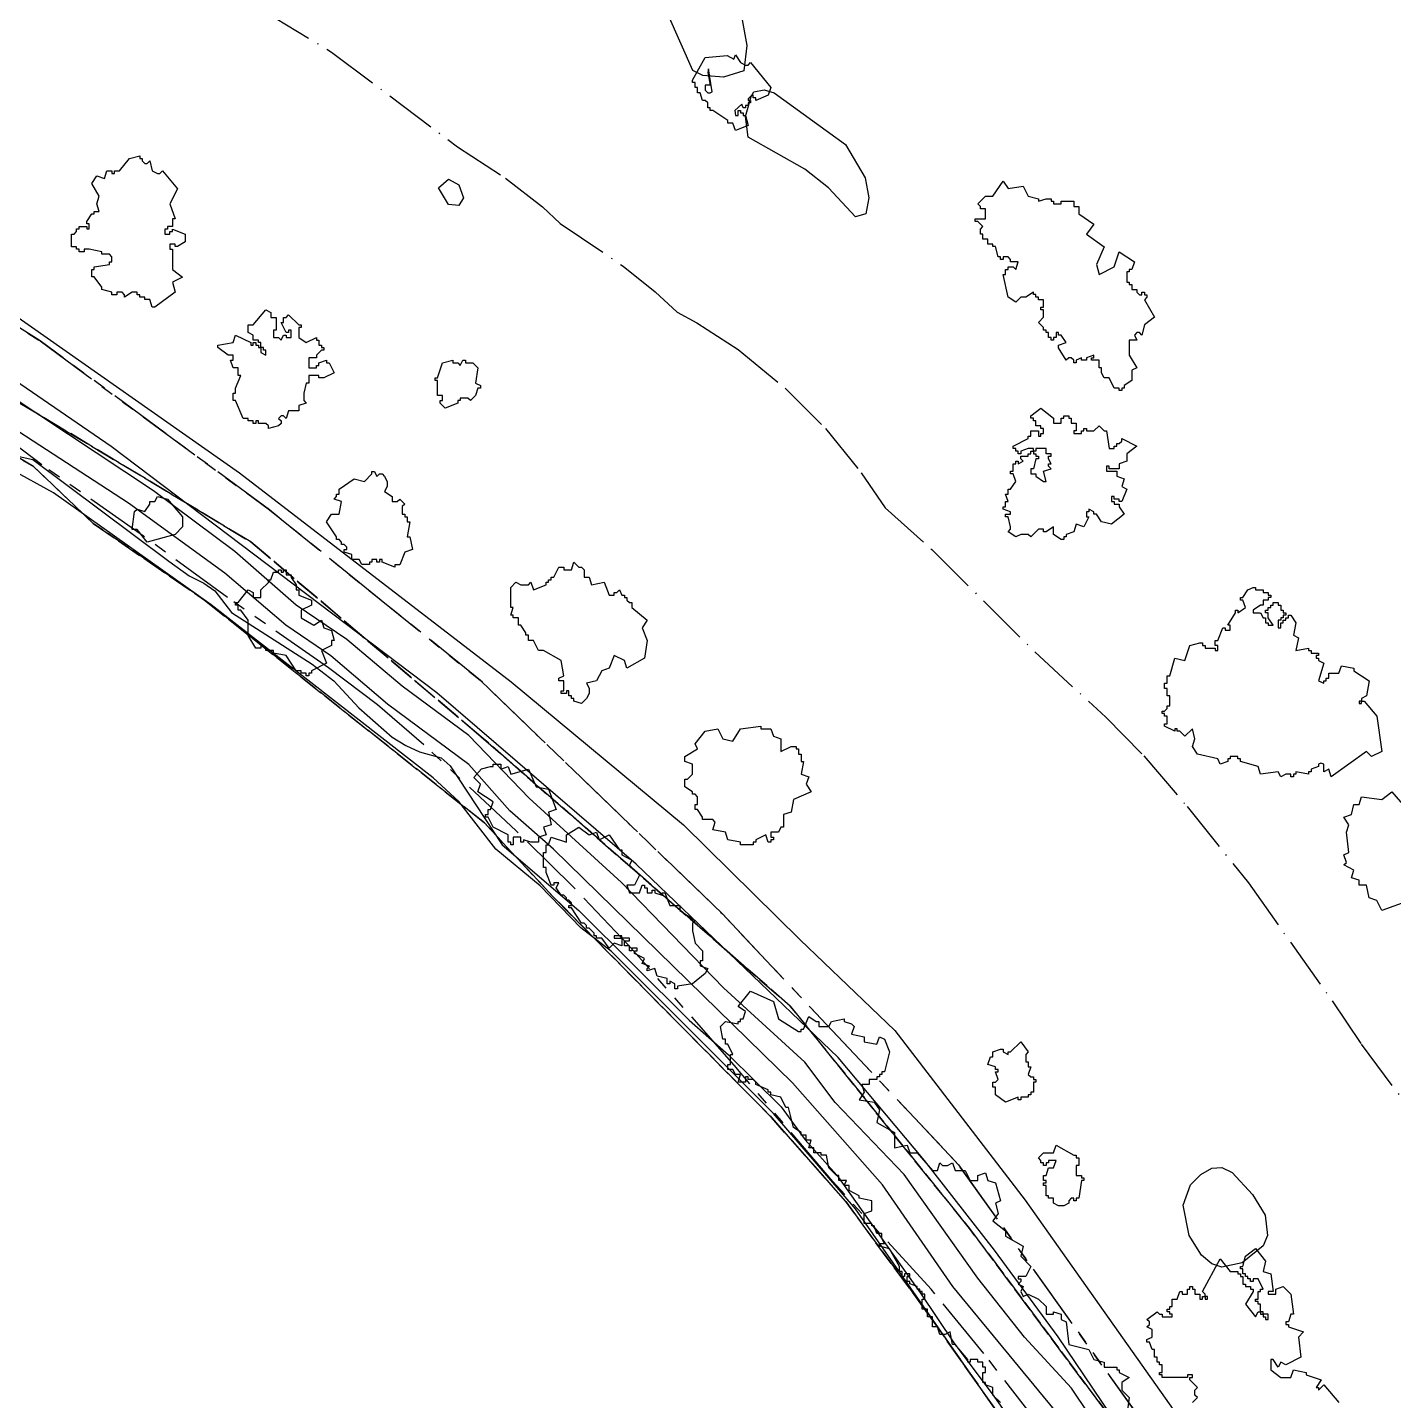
# Model space of a CAD drawing. Header units: metres. Extents: x -400 to 800, y -650 to 500.
# Drawn here: x 487.8 to 623.1, y 92.2 to 228.2 of the extents above; entities that cross this region are included whole.
import ezdxf

# ---------------------------------------------------------------- set-up
doc = ezdxf.new("R2010")
doc.units = ezdxf.units.M
doc.header["$LTSCALE"] = 2
for name, pattern in [('DASHDOT', [3.556, 2.54, -0.508, 0, -0.508]), ('DASHED', [1.524, 1.27, -0.254]), ('PHANTOM', [6.35, 3.175, -0.635, 0.635, -0.635, 0.635, -0.635])]:
    doc.linetypes.add(name, pattern=pattern)
for name, color, linetype in [('SITE-FLOOD-LIMIT', 5, 'DASHED'), ('SITE-PATH', 84, 'CONTINUOUS'), ('SITE-PROPERTY', 7, 'PHANTOM'), ('SITE-SETBACK-WATER', 1, 'DASHDOT'), ('SITE-TREE-CANOPY', 94, 'CONTINUOUS'), ('SITE-WATER-EDGE', 5, 'CONTINUOUS'), ('TOPO-CONTOUR-MAJOR', 8, 'CONTINUOUS'), ('TOPO-CONTOUR-MINOR', 9, 'CONTINUOUS')]:
    doc.layers.add(name, color=color, linetype=linetype)

msp = doc.modelspace()

# ---------------------------------------------------------------- linework, layer by layer
at = {"layer": 'SITE-FLOOD-LIMIT'}
for points in [[(603.5, 79.19), (581.12, 109.23), (563.36, 131.27), (532.75, 157.95), (509.95, 177.25), (447.14, 214.98), (427.34, 229.14), (391.5, 250.21), (367.92, 269.01), (337.35, 290.27), (322.37, 302.81)], [(322.37, 302.81), (337.35, 290.27), (367.92, 269.01), (391.5, 250.21), (427.34, 229.14), (447.14, 214.98), (509.95, 177.25), (532.75, 157.95), (563.36, 131.27), (581.12, 109.23), (603.5, 79.19)], [(328.32, 278.64), (334.94, 275.21), (361.66, 262.46), (373.19, 254.61), (390.6, 243.58), (409.97, 232.3), (416.1, 227.88), (421.98, 225.43), (435.47, 217.83), (441.11, 212.68), (446.5, 210.23), (454.59, 207.78), (467.1, 200.91), (476.42, 193.31), (482.05, 188.41), (488.43, 184.73), (494.31, 179.09), (505.35, 171.49), (533.06, 149.42), (539.92, 142.06), (561.5, 120.24), (568.85, 111.91), (576.95, 100.87), (592.64, 78.56)], [(592.64, 78.56), (576.95, 100.87), (568.85, 111.91), (561.5, 120.24), (539.92, 142.06), (533.06, 149.42), (505.35, 171.49), (494.31, 179.09), (488.43, 184.73), (482.05, 188.41), (476.42, 193.31), (467.1, 200.91), (454.59, 207.78), (446.5, 210.23), (441.11, 212.68), (435.47, 217.83), (421.98, 225.43), (416.1, 227.88), (409.97, 232.3), (390.6, 243.58), (373.19, 254.61), (361.66, 262.46), (334.94, 275.21), (328.32, 278.64)]]:
    msp.add_lwpolyline(points, dxfattribs=at)
at = {"layer": 'SITE-PATH'}
for points in [[(595.91, 89.56), (589.87, 98.51), (583.58, 107.09), (576.66, 115.99), (568.11, 126.19), (548.11, 145.34), (528.35, 162.3), (496.1, 186.69), (482.07, 196.3), (466.93, 206.98), (437.11, 225.46), (414.02, 241.23), (407.65, 244.77), (397.67, 252.08), (386.11, 259.79), (377.11, 267.12), (364.23, 278.48), (348.51, 289.34), (337.71, 296.41), (325.67, 303.46)], [(463.81, 215.67), (508.81, 184.08), (535.71, 163.4), (552.78, 149.24), (564.34, 137.85), (573.71, 128.87), (586.63, 112.05), (616.09, 70.35)]]:
    msp.add_lwpolyline(points, dxfattribs=at)
at = {"layer": 'SITE-PROPERTY'}
for points in [[(306.77, 312.69), (332.86, 288.64), (356.42, 276.87), (383.01, 260.4), (408.41, 245.76), (425.59, 236.93), (447.01, 224.02), (468.48, 210.03), (489.06, 197.17), (511.79, 180.42), (532.69, 163.51), (556.63, 140.42), (580.03, 115.54), (620.81, 58.51)], [(620.81, 58.51), (580.03, 115.54), (556.63, 140.42), (532.69, 163.51), (511.79, 180.42), (489.06, 197.17), (468.48, 210.03), (447.01, 224.02), (425.59, 236.93), (408.41, 245.76), (383.01, 260.4), (356.42, 276.87), (332.86, 288.64), (306.77, 312.69)], [(596.3, 79.15), (582.51, 96.87), (577.31, 103.22), (567.56, 113.89), (557.8, 125.43), (547.29, 137.35), (541.84, 143.08), (536.22, 148.63), (527.08, 157.16), (522.47, 161.12), (517.63, 164.78), (507.62, 171.74), (499.3, 177.83), (489.24, 184.9), (475.1, 195.53)]]:
    msp.add_lwpolyline(points, dxfattribs=at)
at = {"layer": 'SITE-SETBACK-WATER'}
msp.add_lwpolyline([(511.3, 229.81), (517.93, 225.77), (530.41, 216.39), (535.17, 213.28), (538.82, 210.44), (540.58, 208.8), (546.82, 204.56), (549.98, 202.04), (552.14, 200), (554.11, 198.97), (558.19, 196.3), (562.86, 192.47), (566.86, 188.49), (570.39, 184.08), (572.76, 180.64), (577.37, 176.49), (587.58, 166.35), (594.61, 159.89), (598.38, 156.06), (602.65, 151.03), (608.72, 143.47), (617.01, 131.79), (619.9, 127.49), (623.73, 122.36)], dxfattribs=at)
at = {"layer": 'SITE-TREE-CANOPY'}
for points in [[(557.93, 225.5), (558.43, 224.74), (558.93, 224.49), (559.18, 224.49), (559.43, 224.74), (561.43, 222.25), (561.18, 221.49), (559.93, 220.99), (559.93, 221.25), (559.68, 221.25), (559.68, 221.49), (559.54, 221.49), (559.18, 221.13), (559.18, 220.99), (559.43, 220.99), (559.43, 220.75), (559.18, 220.75), (559.18, 220.49), (558.93, 220.49), (558.93, 220.25), (558.68, 220.25), (558.57, 220.6), (557.87, 219.99), (557.93, 219.49), (558.18, 219.49), (558.18, 219.99), (558.43, 219.99), (558.43, 219.74), (558.68, 219.74), (558.68, 219.49), (558.93, 219.49), (559.18, 218.49), (557.93, 218), (557.68, 218.74), (557.18, 218.74), (557.18, 218.99), (555.68, 219.99), (555.43, 219.99), (555.43, 220.25), (555.18, 220.25), (555.18, 220.75), (554.93, 220.99), (554.68, 220.99), (554.43, 221.75), (554.18, 221.75), (554.18, 222.25), (553.93, 222.25), (553.93, 222.75), (553.68, 222.75), (553.68, 222.99), (554.93, 225.24), (557.12, 225.43), (557.76, 225.07)], [(555.18, 223.74), (555.43, 222.49), (554.93, 222.49), (554.93, 221.99), (555.18, 221.75), (555.43, 221.75), (555.63, 221.85), (555.27, 224.11)], [(498.93, 215.24), (499.18, 215.24), (499.18, 215), (499.43, 214.74), (499.68, 214.74), (499.93, 215), (500.18, 214), (500.68, 213.74), (500.93, 213.74), (501.18, 214), (502.68, 212.24), (501.93, 210.75), (502.43, 209.25), (502.18, 209.25), (502.18, 208.49), (501.68, 208.49), (501.68, 208.24), (501.43, 208.24), (501.43, 207.74), (501.93, 207.74), (501.93, 207.99), (502.18, 207.99), (502.18, 208.24), (503.43, 207.74), (503.43, 206.99), (502.68, 206.5), (502.43, 206.5), (502.43, 206.74), (501.93, 206.74), (501.93, 206.24), (502.18, 206.24), (502.18, 204.24), (503.18, 203.49), (502.18, 202.99), (502.43, 201.99), (500.43, 200.49), (500.18, 200.49), (499.93, 201.25), (499.43, 201.25), (499.43, 201.49), (498.93, 201.49), (498.93, 201.74), (498.68, 201.74), (498.68, 201.99), (498.18, 201.99), (497.43, 201.49), (497.43, 201.74), (497.18, 201.99), (496.68, 201.99), (496.68, 201.74), (496.18, 201.74), (496.18, 201.99), (495.18, 202.24), (495.18, 202.49), (494.43, 203.5), (494.18, 203.5), (494.18, 204.24), (494.43, 204.24), (494.43, 204.5), (495.93, 204.74), (495.93, 205), (496.18, 205), (496.18, 205.5), (495.93, 205.74), (495.18, 205.74), (495.18, 206), (493.93, 206.24), (493.43, 206.24), (493.43, 206), (492.93, 206), (492.93, 206.24), (492.68, 206.24), (492.68, 206.49), (492.18, 206.49), (492.18, 207.74), (492.43, 207.74), (492.68, 207.99), (492.68, 208.25), (492.93, 208.25), (492.93, 208.49), (493.68, 208.49), (493.68, 208.25), (493.93, 208.25), (493.93, 208.75), (493.68, 208.75), (493.68, 208.99), (494.18, 209.75), (494.43, 209.75), (494.43, 209.99), (494.93, 209.99), (494.68, 210.75), (494.93, 211.49), (494.18, 212.74), (494.68, 213.5), (495.43, 213.24), (495.68, 214), (496.18, 214), (496.18, 213.74), (496.43, 213.74), (496.43, 214), (496.93, 214), (497.93, 215.24), (498.93, 215.5)], [(584.93, 212.25), (586.43, 212.49), (586.93, 211.49), (587.93, 211.24), (587.93, 210.99), (588.68, 211.24), (589.18, 211.24), (589.18, 210.99), (589.43, 210.99), (589.43, 210.74), (590.18, 210.74), (590.18, 210.99), (591.43, 210.99), (591.43, 210.49), (591.93, 210.49), (591.93, 209.74), (593.43, 208.74), (592.68, 207.74), (594.43, 206.49), (593.68, 204.74), (593.93, 203.75), (595.43, 204.49), (595.93, 205.99), (597.43, 204.99), (597.18, 204.25), (596.93, 204.25), (596.93, 203.99), (596.68, 203.99), (596.68, 202.99), (596.93, 202.99), (596.93, 202.75), (597.18, 202.75), (597.18, 202.25), (597.68, 202.25), (597.68, 201.99), (597.93, 201.74), (598.18, 201.74), (598.18, 201.99), (598.43, 201.99), (598.43, 201.74), (598.68, 201.74), (598.68, 201.49), (598.43, 201.24), (599.43, 199.5), (598.43, 198.74), (598.18, 197.74), (597.93, 198), (597.68, 198), (597.43, 197.74), (597.68, 197.24), (596.93, 197.24), (596.93, 195.74), (597.68, 194.49), (597.18, 194.25), (597.18, 193.25), (596.43, 192.75), (596.43, 192.49), (596.18, 192.49), (596.18, 192.25), (595.93, 192.25), (595.93, 192.49), (595.43, 192.49), (594.93, 193.49), (594.43, 193.49), (594.18, 193.99), (594.18, 194.49), (593.93, 194.49), (593.93, 195.24), (593.18, 195.24), (593.18, 195.49), (593.43, 195.49), (593.43, 195.74), (592.68, 195.49), (592.68, 195.24), (592.18, 195.24), (592.18, 195.49), (591.68, 195.24), (591.68, 194.99), (591.43, 194.99), (591.43, 195.24), (591.18, 195.49), (590.93, 195.49), (590.68, 195.24), (589.93, 196.49), (589.93, 196.74), (590.68, 197), (590.18, 197.74), (589.93, 197.74), (589.93, 198), (589.68, 198), (589.68, 197.5), (589.43, 197.5), (589.43, 197.24), (589.18, 197.24), (589.18, 197.5), (588.93, 197.5), (588.93, 198), (588.68, 198), (588.68, 198.24), (588.43, 198.24), (588.43, 198.5), (587.93, 199), (588.43, 199.5), (588.43, 200.24), (588.18, 200.24), (588.18, 200.49), (588.43, 200.49), (588.43, 201.24), (587.93, 201.24), (587.93, 201.49), (587.68, 201.49), (587.68, 201.75), (587.43, 201.75), (587.43, 201.99), (586.68, 201.49), (586.18, 201.49), (585.68, 200.99), (584.93, 201.49), (584.43, 203.75), (584.68, 203.75), (584.68, 204.25), (584.93, 204.25), (584.93, 204.49), (585.43, 204.49), (585.68, 204.25), (585.93, 204.99), (585.18, 204.99), (585.18, 205.24), (584.93, 205.49), (584.43, 205.49), (584.43, 205.24), (584.18, 205.24), (584.18, 205.49), (583.93, 205.49), (583.68, 206.5), (583.43, 206.5), (583.43, 206.74), (582.93, 206.74), (582.93, 207.24), (582.43, 207.24), (582.43, 207.74), (582.18, 207.74), (582.18, 208.24), (582.43, 208.5), (581.93, 209), (581.68, 209), (581.68, 209.24), (582.68, 209.24), (582.68, 210.24), (582.18, 210.24), (582.18, 210.49), (581.93, 210.74), (582.68, 211.49), (583.43, 211.49), (584.43, 212.99)], [(510.93, 197), (510.68, 197), (510.68, 197.24), (510.18, 197.24), (510.18, 197.74), (509.68, 197.99), (509.68, 198.74), (510.18, 198.74), (511.43, 200.25), (511.93, 199.99), (511.93, 199.49), (512.43, 199.49), (512.43, 198.24), (512.18, 198.24), (512.18, 197.49), (512.68, 197.49), (512.93, 197.24), (513.18, 197.74), (513.43, 197.74), (513.43, 197.49), (513.93, 197.49), (513.93, 198.24), (513.68, 198.24), (513.68, 197.99), (513.43, 197.99), (512.93, 198.99), (513.18, 198.99), (513.18, 199.49), (513.43, 199.49), (513.68, 199.75), (514.68, 198.74), (514.93, 198.74), (514.93, 198.49), (514.68, 198.49), (514.68, 197.49), (515.43, 197), (516.43, 197.49), (516.43, 197.24), (516.68, 197.24), (516.68, 196.74), (516.93, 196.74), (516.93, 196.5), (517.18, 196.5), (517.18, 196.24), (516.93, 196.24), (516.43, 195.74), (516.43, 195.5), (515.68, 195.5), (515.68, 194.5), (516.43, 194.5), (516.43, 194.74), (516.68, 194.74), (516.68, 195), (517.43, 195.24), (517.43, 195), (517.68, 195), (518.18, 193.99), (517.18, 193.49), (516.68, 193.49), (516.68, 193.74), (515.68, 193.74), (515.68, 192.99), (515.43, 192.99), (515.18, 191.99), (515.18, 191.25), (515.43, 190.99), (514.68, 190.75), (514.68, 190.25), (513.68, 190.25), (513.43, 189.49), (513.18, 189.75), (512.93, 189.75), (512.68, 189.49), (512.93, 189.24), (512.93, 188.99), (512.68, 188.74), (511.68, 188.49), (511.68, 188.74), (511.43, 188.99), (510.68, 188.99), (510.68, 189.25), (510.43, 189.25), (510.43, 188.99), (510.18, 188.99), (510.18, 189.25), (509.68, 189.25), (509.68, 189.49), (509.18, 189.49), (508.43, 191.25), (508.18, 191.25), (508.18, 191.99), (508.43, 191.99), (508.43, 192.49), (508.93, 193.74), (508.68, 193.74), (508.68, 194.5), (508.18, 194.5), (507.93, 195.24), (508.18, 195.24), (508.18, 195.74), (507.68, 195.74), (506.68, 196.5), (506.68, 196.74), (508.18, 197), (508.43, 197.74), (509.93, 197), (509.93, 196.74), (510.18, 196.74), (510.18, 197), (510.43, 197), (510.43, 196.74), (510.68, 196.74), (510.68, 196.5), (510.93, 196.5)], [(510.93, 196.24), (510.93, 196), (511.43, 195.74), (511.43, 196.24), (511.18, 196.24), (511.18, 196.5), (510.93, 196.5)], [(531.18, 195), (531.93, 195), (532.43, 194.49), (532.18, 192.99), (532.68, 192.75), (532.68, 192.49), (532.43, 192.49), (532.18, 191.75), (531.68, 191.25), (531.43, 191.49), (530.68, 191.49), (530.68, 191.25), (530.43, 191.25), (530.43, 190.99), (529.18, 190.49), (528.68, 190.99), (528.68, 191.25), (528.93, 191.25), (528.93, 191.75), (528.43, 191.75), (528.43, 193.24), (528.18, 193.24), (528.18, 193.49), (528.43, 193.49), (528.93, 195), (529.93, 195.24), (529.93, 195), (530.43, 195), (530.68, 194.74), (530.93, 195.24), (531.18, 195.24)], [(587.43, 186.49), (586.93, 186.49), (586.18, 186.24), (586.18, 185.99), (585.93, 185.99), (585.93, 186.24), (585.68, 186.24), (585.68, 186.49), (585.43, 186.49), (585.43, 186.74), (586.93, 187.5), (586.93, 187.74), (587.18, 187.74), (587.18, 188.24), (587.93, 188.24), (587.93, 187.74), (588.18, 187.74), (588.18, 188), (588.43, 188), (588.43, 188.5), (588.18, 188.5), (588.18, 188.74), (587.68, 188.74), (587.68, 189.24), (587.43, 189.24), (587.43, 189.5), (587.18, 189.5), (587.18, 189.74), (588.18, 190.49), (589.43, 189.5), (589.43, 189), (590.18, 189), (590.18, 189.5), (590.43, 189.5), (590.43, 189.74), (590.93, 189.74), (590.93, 189.5), (591.18, 189.5), (591.18, 189), (591.68, 189), (591.68, 188.24), (591.43, 188.24), (591.43, 188), (592.18, 188), (592.18, 188.24), (592.43, 188.24), (592.43, 188.5), (592.68, 188.5), (592.68, 188.24), (593.43, 188.24), (593.93, 188.74), (594.43, 188.24), (594.68, 188.24), (594.93, 186.49), (595.43, 186.49), (595.43, 186.74), (595.68, 186.74), (595.68, 186.99), (595.93, 186.99), (596.18, 187.24), (596.18, 187.5), (597.68, 186.74), (596.68, 185.99), (596.68, 185.25), (595.93, 184.99), (595.93, 184.49), (594.93, 184.49), (594.93, 184.75), (594.68, 184.75), (594.68, 184.25), (595.68, 184.25), (595.68, 183.75), (596.43, 183.49), (596.18, 182.75), (596.68, 182.49), (596.18, 181.24), (595.93, 181.24), (595.93, 181.49), (595.43, 181.49), (595.43, 181.74), (595.18, 181.74), (595.18, 181.24), (595.43, 181.24), (595.43, 180.99), (595.93, 180.99), (595.93, 180.74), (596.43, 180), (595.18, 179), (594.18, 179.24), (593.68, 180), (593.43, 180), (593.43, 180.24), (592.93, 180.49), (592.93, 180.24), (592.68, 180.24), (592.68, 179.74), (592.93, 179.74), (592.43, 178.74), (591.68, 179), (591.43, 178.24), (590.68, 178), (590.68, 177.74), (590.43, 177.74), (590.43, 177.5), (590.18, 177.5), (589.43, 178), (589.43, 178.74), (588.68, 178.24), (588.43, 178.24), (588.43, 178.5), (587.93, 178.5), (587.18, 177.74), (586.93, 178), (586.18, 178), (585.68, 177.74), (584.93, 178.24), (585.18, 178.5), (585.18, 178.74), (584.93, 179.74), (584.68, 179.74), (584.68, 180), (585.18, 180), (585.18, 180.24), (584.43, 180.49), (584.43, 180.74), (584.68, 180.74), (584.68, 181.24), (584.93, 181.24), (584.68, 181.99), (584.93, 181.99), (584.93, 182.49), (585.18, 182.49), (585.68, 183.25), (585.43, 183.99), (585.18, 183.99), (585.18, 184.25), (585.43, 184.25), (585.43, 184.99), (585.68, 184.99), (585.68, 185.24), (585.93, 185.24), (585.93, 184.99), (586.43, 185.24), (586.18, 185.49), (586.18, 185.74), (586.93, 185.74), (586.93, 185.99), (587.18, 185.99), (587.18, 186.24), (587.43, 186.24)], [(587.43, 185.99), (587.68, 185.99), (587.68, 185.74), (587.93, 185.74), (587.93, 185.49), (587.68, 185.49), (587.43, 184.49), (587.18, 184.49), (587.18, 183.99), (587.68, 183.99), (587.68, 183.75), (588.43, 183.25), (588.68, 183.25), (588.43, 184.25), (589.18, 184.49), (588.93, 184.75), (588.93, 184.99), (589.18, 184.99), (588.93, 185.49), (588.93, 185.74), (589.18, 185.74), (589.18, 185.99), (588.68, 185.99), (588.68, 186.49), (587.68, 186.49), (587.68, 186.24), (587.43, 186.24)], [(522.43, 183.74), (522.68, 183.99), (522.93, 183.99), (523.18, 183.74), (523.43, 183.24), (523.43, 182.75), (523.18, 182.25), (523.93, 181.75), (523.93, 181.25), (524.43, 181.25), (524.68, 181.49), (525.18, 180.99), (524.93, 180.75), (524.93, 179.99), (525.18, 179.99), (525.18, 179.74), (525.43, 179.74), (525.43, 179.24), (525.68, 179.24), (525.43, 177.74), (525.68, 177.74), (525.93, 176.5), (525.18, 176.24), (524.68, 174.99), (524.18, 174.99), (524.18, 174.74), (522.93, 175.24), (522.93, 175.5), (522.68, 175.5), (522.68, 175.24), (522.43, 175.24), (522.43, 175.5), (521.93, 175.5), (521.93, 175.24), (521.68, 175.24), (521.68, 175), (520.93, 175), (520.68, 175.5), (519.93, 175.5), (519.93, 176), (519.18, 176.24), (519.18, 176.5), (519.43, 176.5), (519.43, 176.74), (519.18, 177), (518.93, 177), (518.93, 177.24), (518.68, 177.5), (518.43, 177.5), (518.43, 177.74), (517.43, 179.24), (517.93, 179.99), (518.68, 179.99), (518.93, 181.25), (518.18, 181.49), (518.43, 181.75), (518.43, 181.99), (518.68, 181.99), (518.68, 182.49), (520.18, 183.49), (521.18, 183.24), (521.93, 183.99), (521.93, 184.24), (522.18, 184.24)], [(503.18, 179.75), (503.18, 178.74), (502.43, 177.99), (499.68, 177.24), (498.68, 178.49), (498.18, 178.49), (498.43, 180.25), (498.68, 180.49), (499.43, 180.25), (499.93, 180.99), (499.93, 181.25), (500.43, 181.25), (500.68, 181.75), (501.68, 181.49)], [(513.43, 173.99), (513.93, 173.99), (513.93, 173.74), (514.43, 172.99), (514.43, 172.49), (514.68, 172.49), (514.68, 171.99), (515.93, 171.49), (515.93, 170.99), (514.93, 170.49), (514.93, 169.74), (516.18, 168.99), (516.93, 169.49), (517.18, 168.74), (517.93, 168.49), (518.18, 167.5), (517.93, 167.5), (517.93, 167), (516.93, 166.5), (517.43, 165.24), (515.93, 164.49), (515.93, 164.24), (515.68, 164.24), (515.68, 163.99), (515.43, 163.99), (515.43, 164.24), (514.93, 164.24), (514.93, 164.49), (514.43, 164.49), (513.43, 166), (512.18, 166.24), (512.18, 166.5), (511.43, 166.5), (511.43, 166.74), (511.18, 167), (510.93, 167), (510.93, 166.74), (510.43, 166.74), (509.68, 167.99), (509.68, 169.49), (508.93, 170.49), (508.68, 170.49), (508.68, 170.99), (508.43, 170.99), (508.43, 171.25), (508.68, 171.25), (509.68, 172.49), (510.18, 172.25), (510.18, 171.75), (510.93, 171.75), (510.93, 172.49), (511.68, 173.24), (511.68, 173.49), (511.93, 173.49), (512.18, 174.24), (512.68, 174.24), (512.68, 174.49), (512.93, 174.49), (512.93, 174.24), (513.18, 174.24), (513.18, 174.49), (513.43, 174.49)], [(542.43, 174.74), (542.68, 174.74), (542.93, 174.49), (542.93, 173.75), (543.43, 173.75), (543.68, 172.99), (544.93, 173.25), (545.43, 171.99), (545.93, 171.99), (545.93, 172.25), (546.18, 172.25), (546.43, 172.49), (546.68, 171.99), (546.93, 171.99), (546.93, 171.75), (547.18, 171.75), (547.18, 171.49), (547.43, 171.25), (547.68, 171.25), (547.68, 170.74), (549.18, 169.49), (548.68, 168.74), (549.18, 167.5), (548.93, 165.74), (547.18, 164.74), (546.93, 165.49), (545.93, 165.99), (545.43, 164.74), (544.68, 164.49), (544.18, 163.49), (543.18, 163.25), (543.43, 162.75), (543.43, 162.25), (543.18, 161.75), (542.68, 161.25), (541.93, 161.49), (541.93, 161.75), (541.68, 161.75), (541.68, 161.99), (541.43, 161.99), (541.43, 162.49), (541.18, 162.49), (541.18, 162.25), (540.68, 162.25), (540.68, 162.49), (540.93, 162.49), (540.93, 163.49), (540.43, 163.49), (540.43, 163.75), (540.93, 163.99), (540.68, 165.49), (538.93, 166.5), (538.43, 166.5), (537.93, 167.5), (537.43, 167.5), (537.43, 168), (537.18, 168), (537.18, 168.24), (536.68, 168.99), (536.43, 168.99), (536.43, 169.74), (535.93, 169.74), (535.93, 169.99), (535.68, 169.99), (535.93, 170.75), (535.68, 170.75), (535.68, 172.75), (536.18, 173.25), (536.68, 172.99), (537.43, 172.99), (537.68, 173.25), (537.93, 172.49), (539.18, 172.99), (539.18, 173.25), (539.43, 173.25), (539.43, 173.49), (539.68, 173.49), (539.68, 173.75), (539.93, 173.75), (540.43, 174.74), (540.93, 174.74), (540.93, 174.49), (541.68, 174.49), (541.93, 175.24)], [(620.18, 161.49), (621.43, 160), (621.93, 156.49), (620.93, 155.99), (620.43, 156.49), (616.93, 153.99), (616.68, 154.75), (616.18, 154.49), (616.18, 155.25), (615.88, 155.35), (615.68, 155.25), (615.68, 154.99), (614.93, 154.75), (614.93, 154.49), (614.68, 154.49), (614.68, 154.25), (613.43, 154.49), (613.43, 154.25), (613.18, 154.25), (613.18, 153.99), (612.93, 153.99), (612.93, 154.25), (612.43, 154.25), (611.93, 153.99), (611.68, 154.49), (609.93, 154.25), (609.68, 154.99), (607.93, 155.49), (607.93, 155.75), (607.68, 155.75), (607.68, 155.99), (606.93, 155.99), (606.93, 155.75), (606.68, 155.75), (606.68, 155.49), (605.93, 155.25), (605.68, 155.75), (603.68, 156.24), (603.18, 156.99), (603.43, 157.74), (603.18, 158.74), (602.43, 158), (601.93, 158.5), (601.68, 158.5), (601.68, 158.74), (601.43, 158.74), (601.43, 158.5), (600.43, 159), (600.43, 159.24), (600.68, 159.24), (600.68, 160), (600.43, 160), (600.43, 160.24), (600.18, 160.24), (600.18, 160.5), (600.43, 160.5), (600.68, 160.74), (600.68, 161), (600.93, 161), (600.93, 161.99), (600.68, 161.99), (600.68, 162.74), (600.43, 162.74), (600.43, 163.25), (600.68, 163.25), (600.68, 163.99), (600.93, 163.99), (601.43, 165.75), (602.43, 165.49), (602.93, 166.99), (603.93, 167.24), (604.18, 167.24), (604.18, 166.99), (604.43, 166.99), (604.43, 166.74), (605.43, 166.74), (605.43, 166.49), (605.68, 166.49), (605.68, 166.99), (605.43, 166.99), (605.43, 167.49), (605.68, 167.49), (606.18, 168.74), (606.43, 168.74), (606.43, 168.5), (606.93, 168.5), (606.93, 169), (606.68, 169), (607.43, 170.24), (607.43, 170.5), (607.68, 170.5), (607.68, 170.24), (608.43, 170.74), (608.18, 171.49), (607.93, 171.49), (607.93, 171.74), (608.18, 171.74), (608.68, 172.49), (609.18, 172.74), (609.43, 172.74), (609.43, 172.49), (610.18, 172.49), (610.18, 172.24), (610.68, 172.24), (610.68, 171.99), (610.93, 171.99), (610.93, 171.74), (610.68, 171.74), (610.68, 171.49), (610.18, 171.49), (610.18, 170.99), (609.93, 170.99), (609.18, 170.5), (609.18, 170.24), (609.93, 170.24), (610.18, 169.74), (610.43, 169.74), (610.43, 169.24), (610.68, 169.24), (610.68, 169), (611.18, 169), (610.68, 169.74), (610.68, 170.24), (610.43, 170.24), (610.43, 170.5), (610.68, 170.5), (610.68, 170.74), (610.93, 170.74), (610.93, 171), (611.18, 171), (611.18, 171.24), (611.68, 171.24), (611.68, 171), (611.93, 171), (611.93, 170.5), (612.18, 170.5), (612.18, 170.24), (612.43, 170.24), (612.43, 170), (612.18, 170), (612.18, 169.74), (611.93, 169.74), (611.93, 169.5), (611.68, 169.5), (611.68, 168.74), (611.93, 168.74), (611.93, 169.24), (612.18, 169.24), (612.18, 169.5), (612.43, 169.5), (612.43, 169.74), (612.68, 169.74), (612.68, 170), (612.93, 170), (613.43, 169.24), (613.18, 168), (613.68, 167.74), (613.43, 166.49), (614.68, 166.74), (614.68, 166.49), (614.93, 166.49), (614.93, 166.24), (615.68, 166.24), (615.68, 165.99), (615.43, 165.99), (615.43, 165.75), (615.68, 165.75), (615.68, 165.49), (616.18, 165.25), (615.68, 163.49), (616.18, 163.25), (616.18, 163.49), (616.43, 163.49), (616.43, 163.75), (616.68, 163.75), (616.68, 164.25), (617.68, 164.25), (617.93, 164.99), (619.18, 164.75), (619.18, 164.49), (620.68, 163.49), (620.43, 161.99), (619.93, 161.74), (619.93, 161.49)], [(619.68, 161.49), (619.68, 161.24), (619.93, 161.24), (619.93, 161.49)], [(560.43, 158.74), (561.43, 158.74), (561.68, 158), (562.43, 157.74), (562.43, 156.49), (563.43, 157), (563.93, 157), (563.93, 156.74), (564.18, 156.74), (564.18, 156.24), (564.43, 156.24), (564.43, 155.49), (564.68, 155.49), (564.43, 154.25), (565.18, 153.99), (564.93, 153.25), (565.43, 152.49), (563.68, 151.74), (563.43, 150.49), (562.68, 150.24), (562.68, 149), (562.43, 149), (562.18, 148.5), (561.43, 148.5), (561.43, 148), (561.68, 148), (561.68, 147.74), (561.43, 147.74), (561.43, 147.5), (561.18, 147.5), (560.93, 148.24), (559.93, 147.74), (559.93, 147.5), (559.68, 147.5), (559.68, 147.24), (558.43, 147.24), (558.43, 147.5), (557.18, 147.74), (556.93, 148.5), (555.68, 148.74), (555.93, 149.5), (555.68, 149.74), (554.68, 149.74), (554.68, 149.99), (554.18, 150.74), (553.93, 150.74), (553.93, 151.24), (554.18, 151.24), (554.18, 151.99), (553.93, 152.25), (553.68, 152.25), (553.68, 152.49), (552.93, 152.99), (552.93, 153.75), (553.18, 153.75), (553.68, 154.25), (553.68, 155.24), (552.93, 155.49), (552.93, 155.99), (554.18, 156.74), (553.93, 157.24), (554.93, 158.5), (556.18, 158.74), (556.68, 157.74), (557.68, 157.5), (558.43, 158.74), (560.43, 159)], [(533.68, 154.99), (533.93, 154.99), (533.93, 155.24), (534.68, 155.24), (534.68, 154.74), (535.43, 154.99), (535.68, 154.24), (537.43, 154.74), (538.18, 152.99), (539.43, 152.75), (540.18, 150.74), (539.43, 150.49), (539.68, 149.24), (538.93, 149), (539.18, 148.24), (538.43, 148), (538.43, 147.5), (537.68, 147.5), (536.93, 147.74), (536.93, 147.5), (536.68, 147.5), (536.68, 148), (535.93, 148), (535.93, 147.24), (535.68, 147.24), (535.68, 147.5), (535.43, 147.5), (535.43, 148.24), (533.93, 149), (533.43, 149.99), (533.18, 149.99), (533.18, 150.24), (533.43, 150.24), (533.43, 150.74), (533.68, 150.74), (533.93, 151.49), (532.43, 152.49), (532.68, 153.25), (532.02, 153.9), (532.79, 154.77)], [(546.68, 137.24), (545.93, 137.5), (545.43, 137), (544.68, 138), (544.18, 138), (544.18, 138.24), (543.93, 138.24), (543.93, 138.5), (543.43, 139), (543.18, 139), (543.18, 139.24), (542.93, 139.5), (542.68, 139.5), (541.68, 140.99), (541.43, 140.99), (541.43, 141.24), (541.68, 141.24), (541.68, 141.49), (541.43, 141.75), (541.18, 141.75), (541.18, 141.99), (540.93, 142.25), (540.68, 142.25), (540.18, 142.99), (540.43, 143.49), (539.93, 143.49), (539.93, 143.25), (539.68, 143.25), (539.18, 144.49), (539.18, 144.99), (538.93, 144.99), (538.93, 146.5), (539.18, 146.5), (539.18, 147.24), (539.43, 147.24), (539.68, 148), (541.18, 147.5), (541.18, 148.24), (542.43, 149), (543.43, 148.24), (544.18, 148.5), (544.43, 147.74), (545.43, 148.24), (546.43, 146.74), (546.68, 146.74), (546.68, 146.24), (547.68, 145.74), (547.43, 145.24), (548.43, 144.25), (547.93, 143.25), (547.18, 143.25), (547.43, 142.49), (548.43, 142.49), (548.68, 143.25), (548.93, 143.25), (548.93, 142.99), (549.18, 142.99), (549.18, 142.49), (549.68, 142.49), (549.68, 142.75), (549.93, 142.75), (549.93, 142.49), (550.68, 142.25), (550.68, 142.49), (550.93, 142.49), (551.43, 141.24), (552.43, 141.24), (552.43, 140.74), (553.93, 139.74), (553.68, 139.5), (553.68, 138.74), (553.93, 137.5), (554.68, 136.74), (554.68, 135.74), (554.43, 135.74), (554.43, 135.25), (555.18, 134.99), (554.93, 134.49), (553.68, 133.49), (552.18, 133.25), (552.18, 132.99), (551.93, 132.99), (551.93, 133.49), (551.43, 133.75), (551.43, 133.49), (551.18, 133.49), (551.18, 133.99), (550.18, 134.25), (549.93, 134.99), (549.18, 134.75), (549.18, 134.99), (549.43, 135.24), (548.68, 135.49), (548.93, 135.99), (547.93, 136.49), (547.93, 136.74), (548.18, 136.74), (548.18, 137), (547.68, 137), (547.68, 136.74), (547.43, 136.74), (547.43, 137.24), (546.93, 137.24), (546.93, 137.74), (547.43, 137.74), (547.43, 138), (546.68, 138)], [(546.68, 138.24), (545.93, 138.24), (545.93, 138), (546.68, 138)], [(586.68, 126.25), (586.68, 125.75), (586.93, 125.75), (586.93, 125.25), (587.18, 125.25), (586.93, 124.49), (587.18, 124.25), (587.43, 124.25), (587.43, 123.99), (587.68, 123.99), (587.68, 123.75), (587.43, 123.75), (587.43, 122.74), (587.18, 122.74), (587.18, 122.49), (586.93, 122.49), (586.93, 122.24), (586.18, 122.24), (586.18, 121.99), (585.93, 121.99), (585.93, 122.24), (584.68, 121.74), (583.68, 122.49), (583.68, 123.24), (583.43, 123.24), (583.43, 123.75), (583.68, 123.75), (583.93, 123.99), (583.68, 124.75), (583.93, 124.75), (583.93, 124.99), (583.68, 124.99), (583.68, 125.25), (582.93, 125.49), (583.18, 126.25), (583.43, 126.25), (583.43, 126.74), (584.18, 126.99), (584.43, 126.99), (584.43, 126.74), (584.93, 126.49), (584.93, 126.74), (585.18, 126.74), (586.18, 127.74), (586.93, 126.74), (586.68, 126.49)], [(591.43, 116.49), (591.68, 116.49), (591.68, 116.25), (591.93, 116.25), (591.93, 115.49), (591.68, 115.49), (591.68, 114.49), (592.18, 114.49), (592.18, 114.25), (592.43, 114.25), (592.43, 113.99), (592.18, 113.99), (591.93, 112.24), (591.68, 112.24), (591.68, 111.99), (591.43, 111.99), (591.43, 112.24), (591.18, 112.24), (590.93, 111.99), (590.93, 111.74), (590.43, 111.5), (589.93, 111.5), (589.43, 111.74), (589.43, 112.24), (588.93, 112.24), (588.93, 112.49), (588.68, 112.49), (588.68, 113.49), (588.43, 113.49), (588.43, 113.75), (588.68, 113.75), (588.68, 113.99), (588.43, 113.99), (588.43, 114.49), (588.68, 114.49), (588.93, 115.25), (589.43, 115.25), (589.68, 115.99), (588.93, 115.99), (588.93, 115.75), (588.68, 115.75), (588.68, 115.49), (588.43, 115.49), (588.43, 115.75), (588.18, 115.75), (588.18, 115.99), (587.93, 116.25), (588.43, 116.75), (589.43, 116.75), (589.68, 117.49)], [(604.43, 102.24), (604.68, 102.24), (604.68, 102.5), (604.43, 102.5)], [(609.93, 100.74), (610.18, 100.74), (610.18, 101), (609.93, 101)], [(610.18, 100.5), (610.43, 100.5), (610.43, 100.24), (610.68, 100.24), (610.68, 100.74), (610.18, 100.74)]]:
    msp.add_lwpolyline(points, close=True, dxfattribs=at)
for points in [[(624.68, 141.74), (621.93, 140.74), (621.43, 141.74), (620.68, 141.99), (620.43, 143.24), (619.68, 143.24), (619.68, 143.75), (618.93, 143.99), (619.18, 144.75), (618.18, 145.25), (618.43, 145.49), (618.18, 146.25), (618.68, 146.49), (618.43, 148.49), (618.68, 149.24), (618.18, 150), (618.93, 150.24), (619.18, 151.24), (619.68, 151.24), (619.93, 151.99), (621.93, 151.74), (622.93, 152.49), (624.43, 150.74)], [(584.18, 92), (583.43, 92.74), (583.43, 93.49), (582.68, 93.74), (582.68, 93.99), (582.43, 93.99), (582.43, 94.99), (582.68, 94.99), (582.68, 95.49), (582.43, 95.49), (582.43, 95.99), (581.93, 95.99), (581.93, 96.25), (581.18, 96.25), (581.18, 95.99), (580.93, 95.99), (580.93, 96.25), (579.68, 97.74), (579.43, 97.74), (579.18, 99), (578.68, 98.74), (578.18, 98.74), (577.93, 99.5), (577.43, 99.5), (577.43, 100.5), (576.93, 100.5), (576.93, 101.24), (576.43, 101.24), (576.43, 102.24), (576.68, 102.24), (576.68, 102.74), (576.43, 102.74), (576.43, 102.99), (576.18, 102.99), (576.18, 103.24), (575.93, 103.24), (575.93, 103.49), (575.18, 103.75), (575.18, 103.99), (574.93, 103.99), (574.93, 104.49), (575.18, 104.49), (575.18, 104.75), (574.68, 104.75), (574.68, 104.49), (574.43, 104.49), (574.43, 104.99), (574.18, 104.99), (574.18, 105.49), (573.18, 107.24), (572.18, 107.49), (572.18, 107.74), (572.68, 107.74), (572.43, 108.24), (572.43, 108.74), (571.93, 108.74), (571.68, 109.5), (571.43, 109.5), (571.43, 109.74), (570.68, 109.74), (570.68, 110.74), (571.43, 111), (571.43, 111.99), (570.18, 112.24), (570.18, 112.49), (569.18, 112.99), (569.18, 113.49), (568.68, 113.49), (568.93, 113.99), (568.18, 113.99), (568.18, 114.49), (567.93, 114.49), (567.18, 115.25), (566.93, 116.49), (566.43, 116.49), (566.43, 116.74), (565.68, 116.74), (565.68, 117.24), (565.18, 117.24), (565.43, 118), (564.93, 118), (564.93, 118.5), (564.43, 118.5), (564.43, 118.74), (563.68, 119.24), (563.18, 121.24), (562.93, 121.24), (562.43, 122.24), (561.43, 122.49), (561.43, 122.75), (561.18, 122.75), (561.18, 122.99), (559.93, 123.49), (559.93, 123.75), (559.68, 123.99), (559.18, 123.99), (559.18, 124.25), (558.93, 124.25), (558.93, 123.75), (558.18, 123.75), (558.43, 124.49), (557.93, 124.49), (557.68, 124.99), (557.18, 124.99), (557.18, 125.49), (557.43, 125.49), (557.43, 126.49), (557.68, 126.49), (557.18, 127.5), (556.93, 127.5), (556.93, 128), (556.68, 128), (556.43, 129.24), (556.93, 129.74), (558.18, 129.5), (558.18, 129.74), (558.43, 129.74), (558.43, 130), (558.68, 130), (558.93, 130.74), (558.18, 131.24), (559.43, 132.75), (561.68, 131.74), (562.18, 130), (564.18, 128.74), (564.43, 128.74), (564.43, 129), (564.68, 129), (565.18, 130.24), (565.93, 129.74), (566.18, 129.74), (566.18, 129.24), (567.18, 129.24), (567.43, 129.74), (568.68, 130), (568.68, 129.74), (569.43, 129.5), (569.68, 129.24), (569.43, 128.5), (570.68, 128.24), (570.68, 127.74), (571.93, 127.49), (572.18, 128.24), (572.68, 128), (573.18, 126.74), (572.68, 124.75), (572.43, 124.75), (572.43, 124.49), (572.18, 124.49), (572.18, 124.25), (571.93, 124.25), (571.93, 123.99), (571.18, 123.99), (571.18, 123.49), (570.43, 123.49), (570.68, 122.74), (570.18, 121.99), (571.68, 121.74), (572.18, 121), (571.93, 119.74), (573.68, 118.74), (573.68, 117.24), (574.93, 117.49), (575.18, 116.74), (575.93, 116.74), (577.43, 114.99), (577.93, 114.99), (578.18, 115.75), (578.43, 115.49), (578.93, 115.49), (579.43, 115.75), (579.68, 114.99), (580.68, 114.99), (581.18, 113.99), (581.93, 113.99), (581.93, 114.49), (582.68, 114.75), (582.93, 113.99), (583.68, 113.75), (584.18, 111.99), (583.68, 111.74), (583.93, 110.74), (583.43, 110), (584.68, 109), (584.68, 108.49), (586.43, 107.49), (586.18, 106.49), (587.18, 105.49), (586.68, 104.49), (585.93, 104.49), (585.93, 104.25), (586.18, 104.25), (586.18, 103.99), (585.93, 103.74), (586.43, 103.49), (586.18, 102.99), (586.43, 102.49), (586.93, 102.74), (587.93, 102.24), (588.68, 101.5), (588.68, 100.74), (589.43, 100.74), (589.43, 101), (590.18, 100.74), (590.18, 100.24), (590.68, 100), (590.93, 97.74), (592.93, 97.25), (593.43, 96.25), (594.43, 95.99), (594.43, 95.49), (595.68, 95.49), (595.68, 95.25), (595.93, 95.25), (595.93, 94.99), (596.93, 94.49), (596.18, 93.99), (596.18, 93.24), (596.93, 92.5), (596.68, 90.74)], [(603.18, 92), (603.68, 92.5), (603.43, 92.74), (603.43, 93.24), (603.68, 93.49), (602.93, 94.24), (602.93, 94.49), (603.18, 94.49), (603.18, 94.75), (602.68, 94.75), (602.68, 94.49), (600.68, 94.49), (600.18, 94.49), (600.18, 94.75), (599.93, 94.75), (599.93, 94.99), (600.18, 94.99), (600.18, 95.75), (599.93, 95.75), (599.93, 95.99), (599.68, 95.99), (599.68, 96.49), (599.43, 96.49), (599.43, 97.25), (599.18, 97.25), (598.93, 97.99), (598.68, 97.99), (598.68, 98.24), (599.18, 98.49), (599.18, 99.24), (598.68, 99.5), (598.93, 99.74), (598.93, 100), (598.68, 100.24), (599.68, 101), (599.93, 100.74), (600.18, 100.74), (600.18, 100.5), (601.18, 100.5), (601.18, 100.74), (600.93, 100.74), (600.93, 101), (600.68, 101), (600.68, 101.24), (600.93, 101.24), (600.93, 101.5), (601.18, 101.5), (601.18, 102.24), (601.68, 102.24), (601.93, 102.99), (602.18, 102.99), (602.18, 102.74), (602.68, 102.74), (602.68, 103.24), (602.93, 103.24), (602.93, 103.49), (603.18, 103.49), (603.18, 103.24), (603.43, 103.24), (603.43, 102.74), (603.93, 102.74), (603.93, 102.24), (604.18, 102.24), (604.18, 102.5), (604.43, 102.5), (604.43, 102.74), (604.18, 102.99), (605.93, 106.25), (606.93, 104.99), (607.68, 104.99), (607.68, 104.75), (607.93, 104.75), (607.93, 104.49), (608.18, 104.49), (608.18, 103.74), (608.43, 103.74), (608.43, 103.49), (608.93, 103.49), (608.93, 103.24), (609.18, 103.24), (609.18, 102.99), (608.43, 101.74), (609.43, 100.5), (609.68, 101), (609.93, 101), (609.93, 101.74), (609.68, 101.74), (609.68, 102), (609.43, 102), (609.43, 102.24), (609.68, 102.24), (609.68, 102.99), (609.93, 102.99), (609.93, 103.24), (610.18, 103.24), (609.68, 104.24), (609.18, 104.24), (609.18, 103.99), (608.93, 103.99), (608.93, 104.24), (608.68, 104.24), (608.68, 104.49), (608.43, 104.49), (608.43, 104.75), (608.18, 104.75), (608.18, 105.25), (607.93, 105.25), (607.93, 105.49), (608.18, 105.49), (608.43, 106.49), (609.43, 107.25), (610.43, 105.99), (610.18, 104.99), (610.93, 104.75), (611.18, 102.99), (610.68, 102.99), (610.68, 102.74), (611.43, 102.74), (611.43, 103.24), (612.18, 103.49), (612.93, 102.74), (613.18, 100.74), (612.93, 100.74), (612.68, 100), (612.43, 100), (612.43, 99.74), (612.68, 99.74), (612.68, 99.49), (614.18, 98.99), (613.68, 98.49), (613.93, 96.49), (612.43, 95.75), (611.93, 95.99), (611.68, 95.49), (611.18, 96.25), (610.93, 96.25), (610.93, 95.25), (611.93, 94.49), (612.93, 94.49), (613.18, 95.25), (614.43, 94.99), (614.43, 94.74), (615.93, 94.24), (615.43, 93.49), (615.68, 93.49), (615.68, 93.24), (616.18, 93.74), (617.68, 92)]]:
    msp.add_lwpolyline(points, dxfattribs=at)
at = {"layer": 'SITE-WATER-EDGE'}
msp.add_lwpolyline([(486.4, 185.85), (488.36, 185.43), (501.81, 175.33), (503.82, 173.88), (505.29, 173.17), (506.36, 172.41), (508.02, 170.26), (516.01, 165.15), (518.15, 163.48), (520.62, 160.81), (523.93, 157.9), (525.28, 157.07), (526.64, 156.47), (528.78, 155.86), (529.66, 155.08), (534.81, 147.26), (542.42, 140.73), (553.35, 129.89), (557.23, 126.43), (562.47, 121.28), (564.83, 118.03), (567.96, 114.51), (576.25, 102.83), (579.54, 97.93), (583.36, 92.87), (590.95, 82.05)], dxfattribs=at)
at = {"layer": 'TOPO-CONTOUR-MAJOR'}
msp.add_lwpolyline([(589.23, 83.35), (569.83, 111.19), (561.69, 120.63), (545.65, 136.69), (542.62, 139.03), (538.59, 143.19), (534.19, 146.83), (530.53, 151.53), (528, 153.88), (506.02, 171.01), (490.41, 182.1), (486.2, 184.42)], dxfattribs=at)
at = {"layer": 'TOPO-CONTOUR-MINOR'}
for points in [[(542.95, 238.52), (545.65, 239.12), (550.68, 239.23), (552.7, 238.79), (554.82, 237.52), (556.56, 235.5), (557.98, 232.48), (559.06, 226.43), (558.75, 223.92), (556.73, 223.29), (554.71, 223.46), (553.71, 223.94), (551.26, 229.46), (546.22, 233.49), (542.68, 237.52)], [(559.47, 221.39), (559.75, 221.84), (560.76, 222.04), (561.77, 221.74), (568.82, 216.61), (570.76, 213.33), (571.12, 211.32), (570.84, 209.75), (569.83, 209.46), (567.13, 212.33), (564.79, 214.16), (559.19, 217.36), (558.91, 219.38)], [(528.53, 212.33), (529.52, 213.18), (530.53, 212.63), (530.98, 211.32), (530.53, 210.57), (529.52, 210.69)], [(604.01, 114.59), (605.1, 115.23), (606.1, 115.28), (607.11, 114.79), (609.13, 112.6), (610.37, 110.56), (610.62, 108.54), (610.2, 107.53), (608.12, 105.85), (606.1, 105.4), (605.1, 105.75), (604.09, 106.59), (602.87, 108.54), (602.26, 111.56), (602.99, 113.58)]]:
    msp.add_lwpolyline(points, close=True, dxfattribs=at)
for points in [[(589.98, 90.71), (579.45, 103.5), (572.5, 113.58), (563.57, 123.66), (539.91, 146.83), (535.57, 150.6), (531.54, 155.19), (523.48, 161.19), (517.87, 165.98), (513.4, 169.02), (507.36, 174.16), (497.83, 181.09), (478.14, 193.86)], [(610.12, 65.21), (591.22, 93.43), (586.56, 98.47), (581.92, 104.33), (574.64, 114.59), (567.81, 121.71), (564.79, 125.71), (556.73, 133.08), (546.65, 143.5), (537.5, 151.87), (531.54, 158.06), (524.91, 162.95), (519.45, 167.59), (514.41, 170.98), (508.36, 176.31), (500.3, 182.32), (486.2, 191.64)]]:
    msp.add_lwpolyline(points, dxfattribs=at)

doc.saveas('drawing.dxf')
